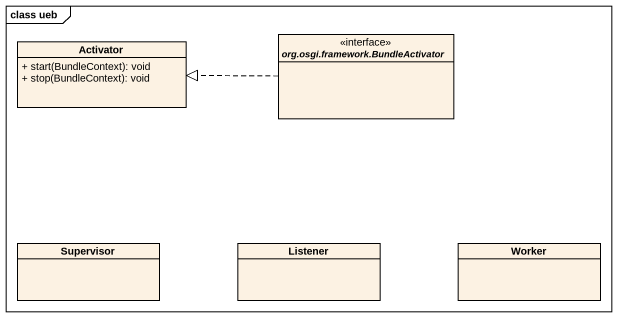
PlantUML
@startuml
mainframe class ueb
hide circle
hide empty members
skinparam classAttributeIconSize 0
class Activator {
  + start(BundleContext): void
  + stop(BundleContext): void
}
interface "org.osgi.framework.BundleActivator" as org_osgi_framework
class Supervisor
class Listener
class Worker
org_osgi_framework .left.|> Activator
@enduml
